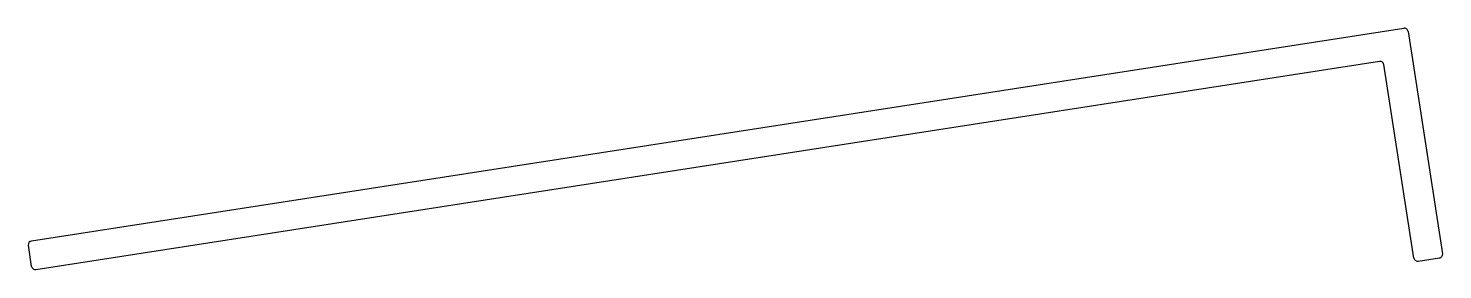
# Model space of a CAD drawing. Header units: inches. Extents: x -85 to 69, y -1 to 25.
import ezdxf

# ---------------------------------------------------------------- set-up
doc = ezdxf.new("R2010")
doc.units = ezdxf.units.IN
doc.header["$MEASUREMENT"] = 0

msp = doc.modelspace()

# ---------------------------------------------------------------- linework, layer by layer
at = {"color": 3}
for p, q in [((-84.81, 1.99), (64.98, 25.22)), ((65.45, 24.88), (69.21, 0.59)), ((62.33, 21.6), (-84.32, -1.15)), ((66.08, 0.1), (62.8, 21.25)), ((-84.79, -0.81), (-85.15, 1.52)), ((68.87, 0.12), (66.55, -0.24))]:
    msp.add_line(p, q, dxfattribs=at)
for centre, start, end in [((65.04, 24.82), 8.8161, 98.8161), ((62.39, 21.19), 8.8161, 98.8161), ((-84.75, 1.58), 98.8161, 188.8161), ((66.48, 0.17), 188.8161, 278.8161), ((68.81, 0.53), 278.8161, 8.8161), ((-84.39, -0.74), 188.8161, 278.8161)]:
    msp.add_arc(centre, 0.41, start, end, dxfattribs=at)

doc.saveas('drawing.dxf')
